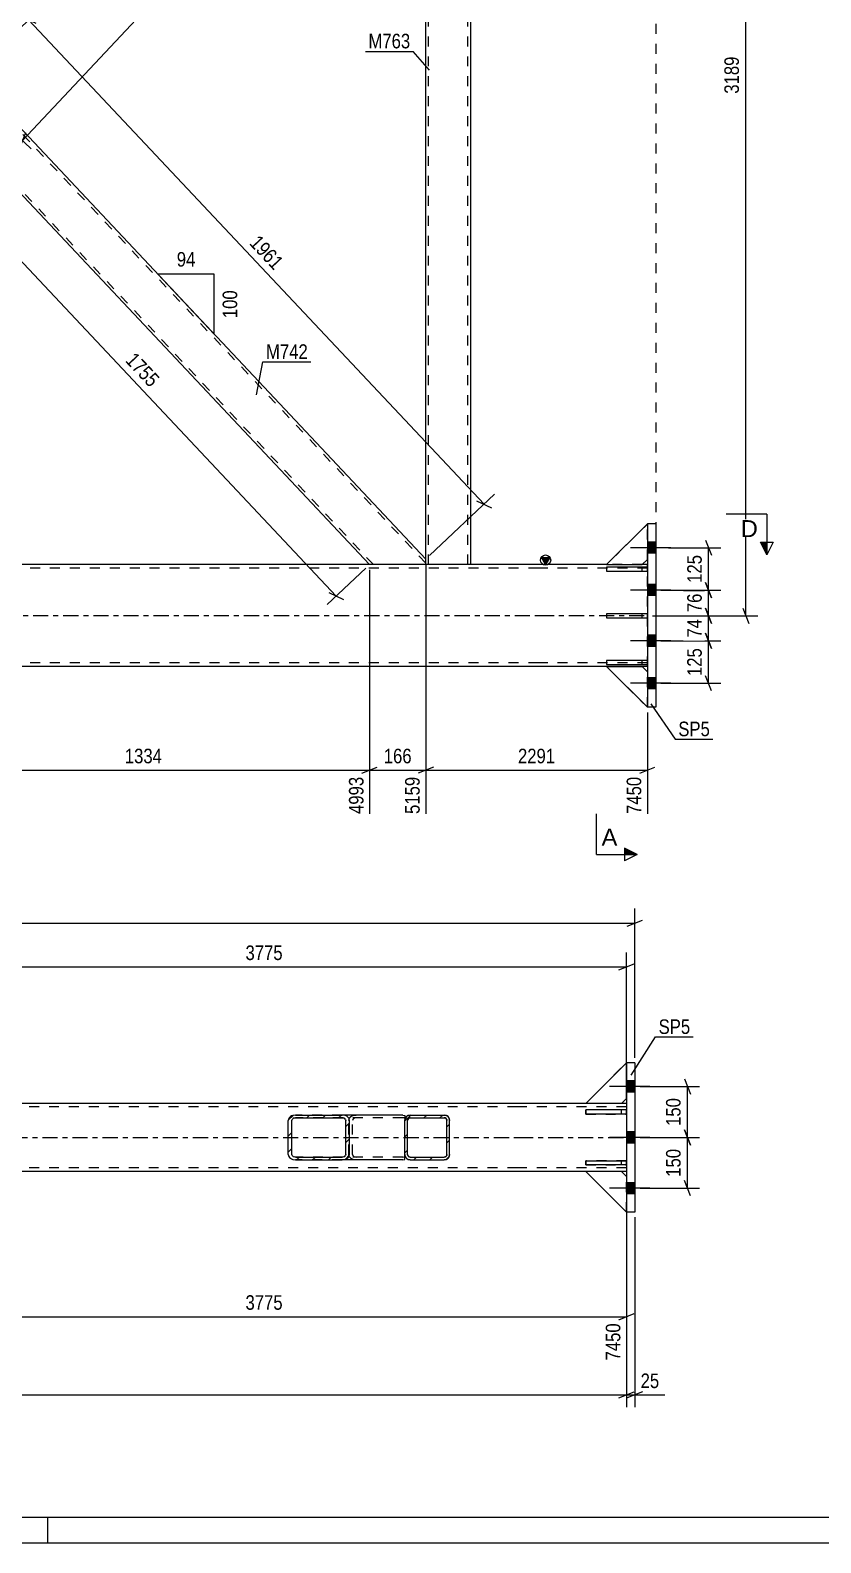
# Model space of a CAD drawing. Header units: millimetres. Extents: x 0 to 841, y 0 to 594.
# Drawn here: x 207.6 to 363, y 0 to 297.4 of the extents above; entities that cross this region are included whole.
import ezdxf

# ---------------------------------------------------------------- set-up
doc = ezdxf.new("R2010")
doc.units = ezdxf.units.MM
doc.linetypes.add('DXK_LINE_DOT2', pattern=[3.9198, 1.9599, -1.9599])
doc.linetypes.add('DXK_LINE_DOT3', pattern=[5.9187, 2.979, -0.9799, 0.9799, -0.9799])
doc.styles.add('Arial', font='ARIAL.TTF', dxfattribs={"height": 0.2})
doc.styles.add('Arial Narrow', font='ARIALN.TTF', dxfattribs={"height": 0.2})

# ---------------------------------------------------------------- blocks, each defined once
blk = doc.blocks.new('Unknown-761545199-1132')
at = {"color": 5, "linetype": 'Continuous'}
for p, q in [((5, 5), (836, 5)), ((211, 0), (211, 5)), ((0, 0), (841, 0))]:
    blk.add_line(p, q, dxfattribs=at)
blk = doc.blocks.new('Part-761545199-3580 - 3447')
at = {"color": 7, "linetype": 'DXK_LINE_DOT2'}
for p, q in [((285.35, 384.93), (294.15, 384.93)), ((285.35, 383.91), (285.35, 384.93)), ((285.89, 192.35), (285.89, 384.93)), ((293.62, 192.35), (293.62, 384.93)), ((285.35, 192.35), (285.35, 193.45)), ((294.15, 192.35), (285.35, 192.35))]:
    blk.add_line(p, q, dxfattribs=at)
at = {"color": 2, "linetype": 'Continuous'}
for p, q in [((285.35, 193.45), (285.35, 383.91)), ((294.15, 384.93), (294.15, 192.35))]:
    blk.add_line(p, q, dxfattribs=at)
blk = doc.blocks.new('Part-761545199-3518 - 3447')
at = {"linetype": 'Continuous'}
blk.add_hatch(color=2, dxfattribs=at).paths.add_polyline_path([(308.92, 192.35), (308.12, 193.75), (309.72, 193.75)])
at = {"color": 2, "linetype": 'Continuous'}
for p, q in [((308.92, 192.35), (308.12, 193.75)), ((308.12, 193.75), (309.72, 193.75)), ((309.72, 193.75), (308.92, 192.35)), ((51.58, 192.35), (50.59, 192.35)), ((71.92, 192.35), (58.58, 192.35)), ((307.49, 192.35), (72.02, 192.35)), ((320.92, 192.35), (307.59, 192.35)), ((328.92, 192.35), (327.92, 192.35)), ((71.92, 172.35), (50.59, 172.35)), ((178.92, 172.35), (72.02, 172.35)), ((307.49, 172.35), (200.59, 172.35)), ((328.92, 172.35), (307.59, 172.35))]:
    blk.add_line(p, q, dxfattribs=at)
at = {"color": 7, "linetype": 'DXK_LINE_DOT2'}
for p, q in [((50.59, 172.35), (50.59, 192.35)), ((71.92, 191.68), (50.59, 191.68)), ((58.58, 192.35), (51.58, 192.35)), ((307.49, 191.68), (72.02, 191.68)), ((328.92, 191.68), (307.59, 191.68)), ((327.92, 192.35), (320.92, 192.35)), ((328.92, 172.35), (328.92, 192.35)), ((71.92, 173.01), (50.59, 173.01)), ((307.49, 173.01), (72.02, 173.01)), ((328.92, 173.01), (307.59, 173.01)), ((200.59, 172.35), (178.92, 172.35))]:
    blk.add_line(p, q, dxfattribs=at)
at = {"color": 7, "linetype": 'DXK_LINE_DOT3'}
for p, q in [((50.59, 182.35), (71.92, 182.35)), ((72.02, 182.35), (307.49, 182.35)), ((307.59, 182.35), (328.92, 182.35))]:
    blk.add_line(p, q, dxfattribs=at)
at = {"color": 2, "linetype": 'Continuous'}
blk.add_circle((308.92, 193.25), 1, dxfattribs=at)
blk = doc.blocks.new('Bolt-761545199-3519 - 3447')
at = {"linetype": 'Continuous'}
for points in [[(328.92, 196.78), (328.92, 194.58), (330.59, 194.58), (330.59, 196.78)], [(328.92, 196.78), (328.92, 194.58), (330.59, 194.58), (330.59, 196.78)], [(328.92, 196.78), (328.92, 194.58), (330.59, 194.58), (330.59, 196.78)], [(328.92, 188.45), (328.92, 186.25), (330.59, 186.25), (330.59, 188.45)], [(328.92, 188.45), (328.92, 186.25), (330.59, 186.25), (330.59, 188.45)], [(328.92, 178.45), (328.92, 176.25), (330.59, 176.25), (330.59, 178.45)], [(328.92, 178.45), (328.92, 176.25), (330.59, 176.25), (330.59, 178.45)], [(328.92, 170.11), (328.92, 167.91), (330.59, 167.91), (330.59, 170.11)], [(328.92, 170.11), (328.92, 167.91), (330.59, 167.91), (330.59, 170.11)], [(328.92, 170.11), (328.92, 167.91), (330.59, 167.91), (330.59, 170.11)]]:
    blk.add_hatch(color=1, dxfattribs=at).paths.add_polyline_path(points)
at = {"color": 1, "linetype": 'Continuous'}
for p, q in [((330.59, 196.78), (328.92, 196.78)), ((330.59, 196.78), (328.92, 196.78)), ((330.59, 196.78), (328.92, 196.78)), ((333.52, 195.68), (325.59, 195.68)), ((333.52, 195.68), (325.59, 195.68)), ((333.52, 195.68), (325.59, 195.68)), ((330.59, 194.58), (328.92, 194.58)), ((330.59, 194.58), (328.92, 194.58)), ((330.59, 194.58), (328.92, 194.58)), ((330.59, 188.45), (328.92, 188.45)), ((330.59, 188.45), (328.92, 188.45)), ((333.52, 187.35), (325.59, 187.35)), ((333.52, 187.35), (325.59, 187.35)), ((330.59, 186.25), (328.92, 186.25)), ((330.59, 186.25), (328.92, 186.25)), ((333.52, 177.35), (325.59, 177.35)), ((333.52, 177.35), (325.59, 177.35)), ((330.59, 178.45), (328.92, 178.45)), ((330.59, 178.45), (328.92, 178.45)), ((330.59, 176.25), (328.92, 176.25)), ((330.59, 176.25), (328.92, 176.25)), ((330.59, 170.11), (328.92, 170.11)), ((330.59, 170.11), (328.92, 170.11)), ((330.59, 170.11), (328.92, 170.11)), ((333.52, 169.01), (325.59, 169.01)), ((333.52, 169.01), (325.59, 169.01)), ((333.52, 169.01), (325.59, 169.01)), ((330.59, 167.91), (328.92, 167.91)), ((330.59, 167.91), (328.92, 167.91)), ((330.59, 167.91), (328.92, 167.91))]:
    blk.add_line(p, q, dxfattribs=at)
blk = doc.blocks.new('Part-761545199-3462 - 3447')
at = {"color": 2, "linetype": 'Continuous'}
for p, q in [((328.92, 200.35), (320.92, 192.35)), ((327.92, 192.35), (328.92, 193.35)), ((320.92, 192.35), (327.92, 192.35))]:
    blk.add_line(p, q, dxfattribs=at)
at = {"color": 7, "linetype": 'DXK_LINE_DOT2'}
blk.add_line((328.92, 193.35), (328.92, 200.35), dxfattribs=at)
blk = doc.blocks.new('Part-761545199-3463 - 3447')
at = {"color": 2, "linetype": 'Continuous'}
for p, q in [((320.92, 172.3), (327.92, 172.3)), ((328.92, 164.3), (320.92, 172.3)), ((327.92, 172.3), (328.92, 171.3)), ((328.92, 164.3), (328.92, 164.35))]:
    blk.add_line(p, q, dxfattribs=at)
at = {"color": 7, "linetype": 'DXK_LINE_DOT2'}
blk.add_line((328.92, 164.35), (328.92, 171.3), dxfattribs=at)
blk = doc.blocks.new('Part-761545199-3464 - 3447')
at = {"color": 7, "linetype": 'DXK_LINE_DOT2'}
for p, q in [((320.92, 172.3), (327.92, 172.3)), ((328.92, 164.3), (320.92, 172.3)), ((327.92, 172.3), (328.92, 171.3)), ((328.92, 171.3), (328.92, 164.3))]:
    blk.add_line(p, q, dxfattribs=at)
blk = doc.blocks.new('Part-761545199-3465 - 3447')
at = {"color": 7, "linetype": 'DXK_LINE_DOT2'}
for p, q in [((328.92, 191.87), (320.92, 191.87)), ((320.92, 191.87), (320.92, 191.07)), ((320.92, 191.07), (328.92, 191.07)), ((327.92, 191.07), (327.92, 191.87)), ((328.92, 191.07), (328.92, 191.87))]:
    blk.add_line(p, q, dxfattribs=at)
blk = doc.blocks.new('Part-761545199-3466 - 3447')
at = {"color": 7, "linetype": 'DXK_LINE_DOT2'}
for p, q in [((328.92, 173.53), (320.92, 173.53)), ((320.92, 173.53), (320.92, 172.73)), ((320.92, 172.73), (328.92, 172.73)), ((327.92, 172.73), (327.92, 173.53)), ((328.92, 172.73), (328.92, 173.53))]:
    blk.add_line(p, q, dxfattribs=at)
blk = doc.blocks.new('Part-761545199-3467 - 3447')
at = {"color": 7, "linetype": 'DXK_LINE_DOT2'}
for p, q in [((328.92, 182.7), (320.92, 182.7)), ((320.92, 182.7), (320.92, 181.9)), ((320.92, 181.9), (328.92, 181.9)), ((327.92, 181.9), (327.92, 182.7)), ((328.92, 181.9), (328.92, 182.7))]:
    blk.add_line(p, q, dxfattribs=at)
blk = doc.blocks.new('Part-761545199-3468 - 3447')
at = {"color": 2, "linetype": 'Continuous'}
for p, q in [((328.92, 191.87), (320.92, 191.87)), ((320.92, 191.87), (320.92, 191.07)), ((320.92, 191.07), (328.92, 191.07)), ((328.92, 191.07), (328.92, 191.87))]:
    blk.add_line(p, q, dxfattribs=at)
at = {"color": 7, "linetype": 'DXK_LINE_DOT2'}
blk.add_line((327.92, 191.07), (327.92, 191.87), dxfattribs=at)
blk = doc.blocks.new('Part-761545199-3469 - 3447')
at = {"color": 2, "linetype": 'Continuous'}
for p, q in [((328.92, 173.53), (320.92, 173.53)), ((320.92, 173.53), (320.92, 172.73)), ((320.92, 172.73), (328.92, 172.73)), ((328.92, 172.73), (328.92, 173.53))]:
    blk.add_line(p, q, dxfattribs=at)
at = {"color": 7, "linetype": 'DXK_LINE_DOT2'}
blk.add_line((327.92, 172.73), (327.92, 173.53), dxfattribs=at)
blk = doc.blocks.new('Part-761545199-3470 - 3447')
at = {"color": 2, "linetype": 'Continuous'}
for p, q in [((328.92, 182.7), (320.92, 182.7)), ((320.92, 182.7), (320.92, 181.9)), ((320.92, 181.9), (328.92, 181.9)), ((328.92, 181.9), (328.92, 182.7))]:
    blk.add_line(p, q, dxfattribs=at)
at = {"color": 7, "linetype": 'DXK_LINE_DOT2'}
blk.add_line((327.92, 181.9), (327.92, 182.7), dxfattribs=at)
blk = doc.blocks.new('Part-761545199-3623 - 3447')
at = {"color": 7, "linetype": 'DXK_LINE_DOT2'}
for p, q in [((328.92, 200.3), (320.92, 192.35)), ((328.92, 193.35), (328.92, 200.3)), ((327.92, 192.35), (328.92, 193.35)), ((320.92, 192.35), (327.92, 192.35))]:
    blk.add_line(p, q, dxfattribs=at)
blk = doc.blocks.new('Part-761545199-3490 - 3447')
at = {"color": 2, "linetype": 'Continuous'}
for p, q in [((330.59, 200.35), (328.92, 200.35)), ((328.92, 200.35), (328.92, 164.35)), ((330.59, 200.35), (330.59, 164.35)), ((330.59, 164.35), (328.92, 164.35))]:
    blk.add_line(p, q, dxfattribs=at)
blk = doc.blocks.new('Part-761545199-3593 - 3447')
at = {"color": 2, "linetype": 'Continuous'}
for p, q in [((195.79, 288.68), (194.15, 286.94)), ((285.35, 193.45), (195.79, 288.68)), ((194.15, 279.14), (194.15, 286.94)), ((194.15, 277.58), (194.15, 279.14)), ((274.31, 192.35), (194.15, 277.58)), ((285.35, 192.35), (285.35, 193.45))]:
    blk.add_line(p, q, dxfattribs=at)
at = {"color": 7, "linetype": 'DXK_LINE_DOT2'}
for p, q in [((285.35, 192.67), (195.43, 288.29)), ((194.15, 277.7), (194.15, 279.14)), ((194.15, 278.36), (194.15, 278.54)), ((275.04, 192.35), (194.15, 278.36)), ((285.35, 192.35), (274.31, 192.35))]:
    blk.add_line(p, q, dxfattribs=at)
blk = doc.blocks.new('Part-761545199-3612 - 3447')
at = {"color": 2, "linetype": 'Continuous'}
for p, q in [((274.23, 384.93), (194.15, 299.78)), ((285.35, 383.91), (195.79, 288.68)), ((285.35, 384.93), (285.35, 384.87)), ((285.36, 384.93), (285.35, 384.75)), ((285.35, 384.87), (285.35, 383.91)), ((194.15, 288.49), (194.15, 299.78)), ((194.15, 286.94), (194.15, 288.49))]:
    blk.add_line(p, q, dxfattribs=at)
at = {"color": 7, "linetype": 'DXK_LINE_DOT2'}
for p, q in [((274.96, 384.93), (194.15, 299)), ((285.35, 384.69), (194.15, 287.72)), ((285.36, 384.93), (274.23, 384.93)), ((285.35, 384.87), (285.35, 384.93)), ((195.79, 288.68), (194.15, 286.94)), ((194.15, 287.06), (194.15, 288.49)), ((194.15, 287.72), (194.15, 287.77))]:
    blk.add_line(p, q, dxfattribs=at)
blk = doc.blocks.new('Part-761545199-5024 - 5012')
at = {"color": 2, "linetype": 'Continuous'}
for p, q in [((326.48, 94.37), (324.81, 94.37)), ((324.81, 94.37), (324.81, 65.04)), ((326.48, 94.37), (326.48, 65.04)), ((326.48, 65.04), (324.81, 65.04))]:
    blk.add_line(p, q, dxfattribs=at)
blk = doc.blocks.new('Part-761545199-5025 - 5012')
at = {"linetype": 'Continuous'}
h = blk.add_hatch(dxfattribs=at)
h.set_pattern_fill('', scale=0.7, style=0, pattern_type=0)
h.set_pattern_definition([(45, (269.4708, 75.3895), (-1.57154, 1.57154), [])])
h.paths.add_polyline_path([(268.91, 75.31), (269.47, 75.39), (269.95, 75.62), (270.26, 75.97), (270.37, 76.37), (270.37, 83.04), (270.26, 83.45), (269.95, 83.8), (269.47, 84.03), (268.91, 84.11), (259.76, 84.11), (259.2, 84.03), (258.72, 83.8), (258.41, 83.45), (258.29, 83.04), (258.29, 76.37), (258.41, 75.97), (258.72, 75.62), (259.2, 75.39), (259.76, 75.31)])
h.paths.add_polyline_path([(259.48, 75.88), (259.24, 76), (259.08, 76.17), (259.03, 76.37), (259.03, 83.04), (259.08, 83.25), (259.24, 83.42), (259.48, 83.53), (259.76, 83.57), (268.91, 83.57), (269.19, 83.53), (269.43, 83.42), (269.59, 83.25), (269.64, 83.04), (269.64, 76.37), (269.59, 76.17), (269.43, 76), (269.19, 75.88), (268.91, 75.84), (259.76, 75.84)])
at = {"color": 2, "linetype": 'Continuous'}
for p, q in [((258.41, 83.45), (258.29, 83.04)), ((259.76, 84.11), (259.2, 84.03)), ((259.48, 83.53), (259.76, 83.57)), ((259.76, 84.11), (268.91, 84.11)), ((259.76, 83.57), (268.91, 83.57)), ((280.82, 84.11), (268.91, 84.11)), ((269.47, 84.03), (268.91, 84.11)), ((268.91, 83.57), (269.19, 83.53)), ((270.37, 83.04), (270.26, 83.45)), ((280.82, 84.11), (281.24, 84.05)), ((281.24, 84.05), (281.24, 84.03)), ((281.24, 84.03), (281.24, 83.8)), ((281.24, 83.8), (281.24, 83.04)), ((258.29, 76.37), (258.29, 83.04)), ((259.03, 83.04), (259.08, 83.25)), ((259.03, 76.37), (259.03, 83.04)), ((269.59, 83.25), (269.64, 83.04)), ((269.64, 76.37), (269.64, 83.04)), ((270.37, 76.37), (270.37, 83.04)), ((258.29, 76.37), (258.41, 75.97)), ((259.08, 76.17), (259.03, 76.37)), ((259.2, 75.39), (259.76, 75.31)), ((259.76, 75.84), (259.48, 75.88)), ((259.76, 75.84), (268.91, 75.84)), ((259.76, 75.31), (268.91, 75.31)), ((269.19, 75.88), (268.91, 75.84)), ((268.91, 75.31), (269.47, 75.39)), ((280.82, 75.31), (268.91, 75.31)), ((269.64, 76.37), (269.59, 76.17)), ((270.26, 75.97), (270.37, 76.37)), ((280.82, 75.31), (281.24, 75.37)), ((281.24, 75.37), (281.24, 76.37))]:
    blk.add_line(p, q, dxfattribs=at)
at = {"color": 7, "linetype": 'DXK_LINE_DOT2'}
for p, q in [((268.91, 84.11), (259.76, 84.11)), ((280.82, 83.57), (259.76, 83.57)), ((270.2, 83.04), (270.31, 83.45)), ((271.1, 84.03), (271.66, 84.11)), ((271.66, 83.57), (271.38, 83.53)), ((281.1, 83.53), (280.82, 83.57)), ((281.24, 83.46), (281.1, 83.53)), ((281.24, 83.8), (281.24, 83.46)), ((281.24, 76.37), (281.24, 83.45)), ((270.2, 76.37), (270.2, 83.04)), ((270.99, 83.25), (270.93, 83.04)), ((270.93, 76.37), (270.93, 83.04)), ((280.82, 75.84), (259.76, 75.84)), ((268.91, 75.31), (259.76, 75.31)), ((270.31, 75.97), (270.2, 76.37)), ((270.93, 76.37), (270.99, 76.17)), ((271.66, 75.31), (271.1, 75.39)), ((271.38, 75.88), (271.66, 75.84)), ((280.82, 75.84), (281.1, 75.88)), ((281.1, 75.88), (281.24, 75.95))]:
    blk.add_line(p, q, dxfattribs=at)
at = {"color": 2, "linetype": 'Continuous'}
for centre, radius, start, end in [((259.53, 82.73), 1.34, 104.5547, 147.5896), ((259.65, 82.89), 0.668, 104.5547, 147.5896), ((269.02, 82.89), 0.668, 32.4104, 75.4453), ((269.13, 82.73), 1.34, 32.4104, 75.4453), ((259.53, 76.68), 1.34, 212.4104, 255.4453), ((259.65, 76.53), 0.668, 212.4104, 255.4453), ((269.02, 76.53), 0.668, 284.5547, 327.5896), ((269.13, 76.68), 1.34, 284.5547, 327.5896)]:
    blk.add_arc(centre, radius, start, end, dxfattribs=at)
at = {"color": 7, "linetype": 'DXK_LINE_DOT2'}
for centre, radius, start, end in [((271.44, 82.73), 1.34, 104.5547, 147.5896), ((271.55, 82.89), 0.668, 104.5547, 147.5896), ((271.44, 76.68), 1.34, 212.4104, 255.4453), ((271.55, 76.53), 0.668, 212.4104, 255.4453)]:
    blk.add_arc(centre, radius, start, end, dxfattribs=at)
blk = doc.blocks.new('Part-761545199-5120 - 5012')
at = {"color": 2, "linetype": 'Continuous'}
for p, q in [((316.81, 84.31), (316.81, 85.11)), ((324.81, 85.11), (316.81, 85.11)), ((324.81, 84.31), (316.81, 84.31))]:
    blk.add_line(p, q, dxfattribs=at)
at = {"color": 7, "linetype": 'DXK_LINE_DOT2'}
for p, q in [((323.81, 84.31), (323.81, 85.11)), ((324.81, 85.11), (324.81, 84.31))]:
    blk.add_line(p, q, dxfattribs=at)
blk = doc.blocks.new('Part-761545199-5037 - 5012')
at = {"color": 2, "linetype": 'Continuous'}
for p, q in [((324.81, 94.38), (316.81, 86.38)), ((324.81, 94.38), (324.81, 94.37)), ((323.81, 86.38), (316.81, 86.38)), ((324.81, 87.38), (323.81, 86.38))]:
    blk.add_line(p, q, dxfattribs=at)
at = {"color": 7, "linetype": 'DXK_LINE_DOT2'}
blk.add_line((324.81, 94.37), (324.81, 87.38), dxfattribs=at)
blk = doc.blocks.new('Part-761545199-5038 - 5012')
at = {"color": 7, "linetype": 'DXK_LINE_DOT2'}
for p, q in [((316.81, 86.38), (324.81, 94.38)), ((324.81, 94.38), (324.81, 87.38)), ((323.81, 86.38), (316.81, 86.38)), ((324.81, 87.38), (323.81, 86.38))]:
    blk.add_line(p, q, dxfattribs=at)
blk = doc.blocks.new('Part-761545199-5039 - 5012')
at = {"color": 7, "linetype": 'DXK_LINE_DOT2'}
for p, q in [((323.81, 73.04), (316.81, 73.04)), ((316.81, 73.04), (324.81, 65.04)), ((324.81, 72.04), (323.81, 73.04)), ((324.81, 65.04), (324.81, 72.04))]:
    blk.add_line(p, q, dxfattribs=at)
blk = doc.blocks.new('Part-761545199-5040 - 5012')
at = {"color": 2, "linetype": 'Continuous'}
for p, q in [((323.81, 73.04), (316.81, 73.04)), ((316.81, 73.04), (324.81, 65.04)), ((324.81, 72.04), (323.81, 73.04))]:
    blk.add_line(p, q, dxfattribs=at)
at = {"color": 7, "linetype": 'DXK_LINE_DOT2'}
blk.add_line((324.81, 72.04), (324.81, 65.04), dxfattribs=at)
blk = doc.blocks.new('Part-761545199-5041 - 5012')
at = {"color": 7, "linetype": 'DXK_LINE_DOT2'}
for p, q in [((323.81, 73.04), (316.81, 73.04)), ((316.81, 73.04), (324.81, 65.04)), ((324.81, 72.04), (323.81, 73.04)), ((324.81, 65.04), (324.81, 72.04))]:
    blk.add_line(p, q, dxfattribs=at)
blk = doc.blocks.new('Part-761545199-5046 - 5012')
at = {"color": 2, "linetype": 'Continuous'}
for p, q in [((316.81, 74.31), (316.81, 75.11)), ((316.81, 75.11), (324.81, 75.11)), ((324.81, 75.11), (324.81, 74.31)), ((324.81, 74.31), (316.81, 74.31))]:
    blk.add_line(p, q, dxfattribs=at)
at = {"color": 7, "linetype": 'DXK_LINE_DOT2'}
blk.add_line((323.81, 74.31), (323.81, 75.11), dxfattribs=at)
blk = doc.blocks.new('Part-761545199-5047 - 5012')
at = {"color": 7, "linetype": 'DXK_LINE_DOT2'}
for p, q in [((324.81, 75.11), (316.81, 75.11)), ((316.81, 75.11), (316.81, 74.31)), ((323.81, 74.31), (323.81, 75.11)), ((324.81, 74.31), (324.81, 75.11)), ((316.81, 74.31), (324.81, 74.31))]:
    blk.add_line(p, q, dxfattribs=at)
blk = doc.blocks.new('Part-761545199-5048 - 5012')
at = {"color": 7, "linetype": 'DXK_LINE_DOT2'}
for p, q in [((324.81, 85.11), (316.81, 85.11)), ((316.81, 85.11), (316.81, 84.31)), ((316.81, 84.31), (324.81, 84.31)), ((323.81, 84.31), (323.81, 85.11)), ((324.81, 84.31), (324.81, 85.11))]:
    blk.add_line(p, q, dxfattribs=at)
blk = doc.blocks.new('Part-761545199-5049 - 5012')
at = {"color": 7, "linetype": 'DXK_LINE_DOT2'}
for p, q in [((316.81, 86.38), (324.81, 94.38)), ((324.81, 94.38), (324.81, 87.38)), ((323.81, 86.38), (316.81, 86.38)), ((324.81, 87.38), (323.81, 86.38))]:
    blk.add_line(p, q, dxfattribs=at)
blk = doc.blocks.new('Part-761545199-5115 - 5012')
at = {"color": 2, "linetype": 'Continuous'}
for p, q in [((67.81, 86.37), (46.48, 86.37)), ((303.38, 86.37), (67.91, 86.37)), ((324.81, 86.37), (303.48, 86.37)), ((47.47, 73.04), (46.48, 73.04)), ((67.81, 73.04), (54.47, 73.04)), ((303.38, 73.04), (67.91, 73.04)), ((316.81, 73.04), (303.48, 73.04)), ((324.81, 73.04), (323.81, 73.04))]:
    blk.add_line(p, q, dxfattribs=at)
at = {"color": 7, "linetype": 'DXK_LINE_DOT2'}
for p, q in [((46.48, 86.37), (46.48, 73.04)), ((324.81, 86.37), (324.81, 73.04)), ((67.81, 85.71), (46.48, 85.71)), ((303.38, 85.71), (67.91, 85.71)), ((324.81, 85.71), (303.48, 85.71)), ((67.81, 73.71), (46.48, 73.71)), ((54.47, 73.04), (47.47, 73.04)), ((303.38, 73.71), (67.91, 73.71)), ((324.81, 73.71), (303.48, 73.71)), ((323.81, 73.04), (316.81, 73.04))]:
    blk.add_line(p, q, dxfattribs=at)
at = {"color": 7, "linetype": 'DXK_LINE_DOT3'}
for p, q in [((46.48, 79.71), (67.81, 79.71)), ((67.91, 79.71), (303.38, 79.71)), ((303.48, 79.71), (324.81, 79.71))]:
    blk.add_line(p, q, dxfattribs=at)
blk = doc.blocks.new('Part-761545199-5092 - 5012')
at = {"linetype": 'Continuous'}
h = blk.add_hatch(dxfattribs=at)
h.set_pattern_fill('', scale=0.7, style=0, pattern_type=0)
h.set_pattern_definition([(45, (289.3838, 75.3895), (-1.57154, 1.57154), [])])
h.paths.add_polyline_path([(288.98, 75.31), (289.38, 75.39), (289.73, 75.62), (289.96, 75.97), (290.04, 76.37), (290.04, 83.04), (289.96, 83.45), (289.73, 83.8), (289.38, 84.03), (288.98, 84.11), (282.31, 84.11), (281.9, 84.03), (281.55, 83.8), (281.32, 83.45), (281.24, 83.04), (281.24, 76.37), (281.32, 75.97), (281.55, 75.62), (281.9, 75.39), (282.31, 75.31)])
h.paths.add_polyline_path([(282.1, 75.88), (281.93, 76), (281.82, 76.17), (281.78, 76.37), (281.78, 83.04), (281.82, 83.25), (281.93, 83.42), (282.1, 83.53), (282.31, 83.57), (288.98, 83.57), (289.18, 83.53), (289.35, 83.42), (289.47, 83.25), (289.51, 83.04), (289.51, 76.37), (289.47, 76.17), (289.35, 76), (289.18, 75.88), (288.98, 75.84), (282.31, 75.84)])
at = {"color": 7, "linetype": 'DXK_LINE_DOT2'}
for p, q in [((281.24, 83.04), (281.32, 83.45)), ((281.9, 84.03), (282.31, 84.11)), ((282.31, 83.57), (282.1, 83.53)), ((282.31, 84.11), (288.98, 84.11)), ((282.31, 83.57), (288.98, 83.57)), ((288.98, 84.11), (289.38, 84.03)), ((289.18, 83.53), (288.98, 83.57)), ((289.96, 83.45), (290.04, 83.04)), ((281.24, 76.37), (281.24, 83.04)), ((281.82, 83.25), (281.78, 83.04)), ((281.78, 76.37), (281.78, 83.04)), ((289.51, 83.04), (289.47, 83.25)), ((289.51, 76.37), (289.51, 83.04)), ((290.04, 76.37), (290.04, 83.04)), ((281.32, 75.97), (281.24, 76.37)), ((281.78, 76.37), (281.82, 76.17)), ((282.31, 75.31), (281.9, 75.39)), ((282.1, 75.88), (282.31, 75.84)), ((282.31, 75.84), (288.98, 75.84)), ((282.31, 75.31), (288.98, 75.31)), ((288.98, 75.84), (289.18, 75.88)), ((289.38, 75.39), (288.98, 75.31)), ((289.47, 76.17), (289.51, 76.37)), ((290.04, 76.37), (289.96, 75.97))]:
    blk.add_line(p, q, dxfattribs=at)
at = {"color": 2, "linetype": 'Continuous'}
for p, q in [((281.32, 83.45), (281.24, 83.04)), ((282.31, 84.11), (281.9, 84.03)), ((282.1, 83.53), (282.31, 83.57)), ((282.31, 84.11), (288.98, 84.11)), ((282.31, 83.57), (288.98, 83.57)), ((289.38, 84.03), (288.98, 84.11)), ((288.98, 83.57), (289.18, 83.53)), ((290.04, 83.04), (289.96, 83.45)), ((281.24, 76.37), (281.24, 83.04)), ((281.78, 83.04), (281.82, 83.25)), ((281.78, 76.37), (281.78, 83.04)), ((289.47, 83.25), (289.51, 83.04)), ((289.51, 76.37), (289.51, 83.04)), ((290.04, 76.37), (290.04, 83.04)), ((281.24, 76.37), (281.32, 75.97)), ((281.82, 76.17), (281.78, 76.37)), ((281.9, 75.39), (282.31, 75.31)), ((282.31, 75.84), (282.1, 75.88)), ((282.31, 75.84), (288.98, 75.84)), ((282.31, 75.31), (288.98, 75.31)), ((289.18, 75.88), (288.98, 75.84)), ((288.98, 75.31), (289.38, 75.39)), ((289.51, 76.37), (289.47, 76.17)), ((289.96, 75.97), (290.04, 76.37))]:
    blk.add_line(p, q, dxfattribs=at)
at = {"color": 7, "linetype": 'DXK_LINE_DOT2'}
for centre, radius, start, end in [((282.31, 83.04), 1.07, 112.5, 157.5), ((282.31, 83.04), 0.533, 112.5, 157.5), ((288.98, 83.04), 0.533, 22.5, 67.5), ((288.98, 83.04), 1.07, 22.5, 67.5), ((282.31, 76.37), 1.07, 202.5, 247.5), ((282.31, 76.37), 0.533, 202.5, 247.5), ((288.98, 76.37), 0.533, 292.5, 337.5), ((288.98, 76.37), 1.07, 292.5, 337.5)]:
    blk.add_arc(centre, radius, start, end, dxfattribs=at)
at = {"color": 2, "linetype": 'Continuous'}
for centre, radius, start, end in [((282.31, 83.04), 1.07, 112.5, 157.5), ((282.31, 83.04), 0.533, 112.5, 157.5), ((288.98, 83.04), 0.533, 22.5, 67.5), ((288.98, 83.04), 1.07, 22.5, 67.5), ((282.31, 76.37), 1.07, 202.5, 247.5), ((282.31, 76.37), 0.533, 202.5, 247.5), ((288.98, 76.37), 0.533, 292.5, 337.5), ((288.98, 76.37), 1.07, 292.5, 337.5)]:
    blk.add_arc(centre, radius, start, end, dxfattribs=at)
blk = doc.blocks.new('Bolt-761545199-5116 - 5012')
at = {"linetype": 'Continuous'}
for points in [[(324.81, 90.81), (324.81, 88.61), (326.48, 88.61), (326.48, 90.81)], [(324.81, 90.81), (324.81, 88.61), (326.48, 88.61), (326.48, 90.81)], [(324.81, 90.81), (324.81, 88.61), (326.48, 88.61), (326.48, 90.81)], [(324.81, 90.81), (324.81, 88.61), (326.48, 88.61), (326.48, 90.81)], [(324.81, 80.81), (324.81, 78.61), (326.48, 78.61), (326.48, 80.81)], [(324.81, 80.81), (324.81, 78.61), (326.48, 78.61), (326.48, 80.81)], [(324.81, 70.81), (324.81, 68.61), (326.48, 68.61), (326.48, 70.81)], [(324.81, 70.81), (324.81, 68.61), (326.48, 68.61), (326.48, 70.81)], [(324.81, 70.81), (324.81, 68.61), (326.48, 68.61), (326.48, 70.81)], [(324.81, 70.81), (324.81, 68.61), (326.48, 68.61), (326.48, 70.81)]]:
    blk.add_hatch(color=1, dxfattribs=at).paths.add_polyline_path(points)
at = {"color": 1, "linetype": 'Continuous'}
for p, q in [((329.41, 89.71), (321.48, 89.71)), ((329.41, 89.71), (321.48, 89.71)), ((329.41, 89.71), (321.48, 89.71)), ((329.41, 89.71), (321.48, 89.71)), ((326.48, 90.81), (324.81, 90.81)), ((326.48, 90.81), (324.81, 90.81)), ((326.48, 90.81), (324.81, 90.81)), ((326.48, 90.81), (324.81, 90.81)), ((326.48, 88.61), (324.81, 88.61)), ((326.48, 88.61), (324.81, 88.61)), ((326.48, 88.61), (324.81, 88.61)), ((326.48, 88.61), (324.81, 88.61)), ((326.48, 80.81), (324.81, 80.81)), ((326.48, 80.81), (324.81, 80.81)), ((329.41, 79.71), (321.48, 79.71)), ((329.41, 79.71), (321.48, 79.71)), ((326.48, 78.61), (324.81, 78.61)), ((326.48, 78.61), (324.81, 78.61)), ((329.41, 69.71), (321.48, 69.71)), ((329.41, 69.71), (321.48, 69.71)), ((329.41, 69.71), (321.48, 69.71)), ((329.41, 69.71), (321.48, 69.71)), ((326.48, 70.81), (324.81, 70.81)), ((326.48, 70.81), (324.81, 70.81)), ((326.48, 70.81), (324.81, 70.81)), ((326.48, 70.81), (324.81, 70.81)), ((326.48, 68.61), (324.81, 68.61)), ((326.48, 68.61), (324.81, 68.61)), ((326.48, 68.61), (324.81, 68.61)), ((326.48, 68.61), (324.81, 68.61))]:
    blk.add_line(p, q, dxfattribs=at)
blk = doc.blocks.new('Line-761545199-4207 - 3447')
at = {"color": 1, "linetype": 'DXK_LINE_DOT2'}
blk.add_line((330.59, 384.93), (330.59, 200.35), dxfattribs=at)
blk = doc.blocks.new('StraightDimension-761545199-3797 - 3447')
at = {"color": 7, "linetype": 'Continuous'}
for p, q in [((340.37, 178.85), (341.57, 175.85)), ((331.58, 177.35), (343.37, 177.35)), ((340.97, 169.01), (340.97, 177.35)), ((341.57, 167.51), (340.37, 170.51)), ((331.59, 169.01), (343.37, 169.01))]:
    blk.add_line(p, q, dxfattribs=at)
at = {"color": 0}
blk.add_wipeout([(340.22, 176.52), (336.02, 176.52), (336.02, 169.84), (340.22, 169.84)], dxfattribs=at)
at = {"color": 3, "style": 'Arial Narrow'}
blk.add_text('125', height=2.863, rotation=90.0002, dxfattribs=at).set_placement((339.62, 170.44))
blk = doc.blocks.new('StraightDimension-761545199-3810 - 3447')
at = {"color": 7, "linetype": 'Continuous'}
for p, q in [((329.92, 182.3), (343.37, 182.3)), ((340.37, 183.8), (341.57, 180.8)), ((340.97, 177.35), (340.97, 182.3)), ((341.57, 175.85), (340.37, 178.85)), ((331.58, 177.35), (343.37, 177.35))]:
    blk.add_line(p, q, dxfattribs=at)
at = {"color": 0}
blk.add_wipeout([(340.22, 182.25), (336.02, 182.25), (336.02, 177.4), (340.22, 177.4)], dxfattribs=at)
at = {"color": 3, "style": 'Arial Narrow'}
blk.add_text('74', height=2.863, rotation=90.0002, dxfattribs=at).set_placement((339.62, 178))
blk = doc.blocks.new('StraightDimension-761545199-3821 - 3447')
at = {"color": 7, "linetype": 'Continuous'}
for p, q in [((340.37, 188.85), (341.57, 185.85)), ((331.58, 187.35), (343.37, 187.35)), ((340.97, 182.3), (340.97, 187.35)), ((329.92, 182.3), (343.37, 182.3)), ((341.57, 180.8), (340.37, 183.8))]:
    blk.add_line(p, q, dxfattribs=at)
at = {"color": 0}
blk.add_wipeout([(340.22, 187.25), (336.02, 187.25), (336.02, 182.4), (340.22, 182.4)], dxfattribs=at)
at = {"color": 3, "style": 'Arial Narrow'}
blk.add_text('76', height=2.863, rotation=90.0002, dxfattribs=at).set_placement((339.62, 183))
blk = doc.blocks.new('StraightDimension-761545199-3832 - 3447')
at = {"color": 7, "linetype": 'Continuous'}
for p, q in [((340.37, 197.18), (341.57, 194.18)), ((333.07, 195.68), (343.37, 195.68)), ((340.97, 187.35), (340.97, 195.68)), ((341.57, 185.85), (340.37, 188.85)), ((331.58, 187.35), (343.37, 187.35))]:
    blk.add_line(p, q, dxfattribs=at)
at = {"color": 0}
blk.add_wipeout([(340.22, 194.85), (336.02, 194.85), (336.02, 188.17), (340.22, 188.17)], dxfattribs=at)
at = {"color": 3, "style": 'Arial Narrow'}
blk.add_text('125', height=2.863, rotation=90.0002, dxfattribs=at).set_placement((339.62, 188.77))
blk = doc.blocks.new('StraightDimension-761545199-3898 - 3447')
at = {"color": 7, "linetype": 'Continuous'}
for p, q in [((348.88, 393.43), (347.68, 396.43)), ((329.92, 394.93), (350.68, 394.93)), ((348.28, 182.3), (348.28, 394.93)), ((329.92, 182.3), (350.68, 182.3)), ((347.68, 183.8), (348.88, 180.8))]:
    blk.add_line(p, q, dxfattribs=at)
at = {"color": 0}
blk.add_wipeout([(347.53, 292.87), (343.33, 292.87), (343.33, 284.36), (347.53, 284.36)], dxfattribs=at)
at = {"color": 3, "style": 'Arial Narrow'}
blk.add_text('3189', height=2.863, rotation=90.0002, dxfattribs=at).set_placement((346.93, 284.96))
blk = doc.blocks.new('StraightDimension-761545199-3915 - 3447')
at = {"color": 7, "linetype": 'Continuous'}
for p, q in [((193.42, 276.89), (185.83, 269.75)), ((189.04, 270.71), (186.11, 272.08)), ((187.58, 271.4), (267.73, 186.16)), ((273.58, 191.66), (265.99, 184.52)), ((266.27, 186.84), (269.2, 185.48))]:
    blk.add_line(p, q, dxfattribs=at)
at = {"color": 0}
blk.add_wipeout([(231.12, 226.19), (234.18, 229.07), (228.35, 235.27), (225.29, 232.39)], dxfattribs=at)
at = {"color": 3, "style": 'Arial Narrow'}
blk.add_text('1755', height=2.863, rotation=-46.7591, dxfattribs=at).set_placement((226.13, 232.37))
blk = doc.blocks.new('StraightDimension-761545199-3957 - 3447')
at = {"color": 7, "linetype": 'Continuous'}
for p, q in [((196.52, 289.37), (209.33, 301.42)), ((208.72, 298.78), (205.79, 300.15)), ((207.26, 299.46), (296.82, 204.23)), ((286.08, 194.13), (298.89, 206.18)), ((295.35, 204.91), (298.28, 203.55))]:
    blk.add_line(p, q, dxfattribs=at)
at = {"color": 0}
blk.add_wipeout([(255.5, 249.26), (258.56, 252.14), (252.73, 258.34), (249.67, 255.46)], dxfattribs=at)
at = {"color": 3, "style": 'Arial Narrow'}
blk.add_text('1961', height=2.863, rotation=-46.7591, dxfattribs=at).set_placement((250.52, 255.44))
blk = doc.blocks.new('StraightDimension-761545199-3975 - 3447')
at = {"color": 7, "linetype": 'Continuous'}
for p, q in [((286.08, 383.23), (298.97, 371.11)), ((206.02, 275.78), (297.22, 372.75)), ((296.63, 371.25), (297.81, 374.26)), ((194.88, 286.25), (207.77, 274.13)), ((206.61, 277.28), (205.43, 274.27))]:
    blk.add_line(p, q, dxfattribs=at)
at = {"color": 0}
blk.add_wipeout([(253.99, 327.88), (250.93, 330.76), (245.1, 324.55), (248.16, 321.68)], dxfattribs=at)
at = {"color": 3, "style": 'Arial Narrow'}
blk.add_text('1997', height=2.863, rotation=46.7591, dxfattribs=at).set_placement((248.13, 322.52))
blk = doc.blocks.new('AngleDimension-761545199-8744 - 3447')
at = {"color": 7, "linetype": 'Continuous'}
for p, q in [((236.32, 245.58), (232.67, 249.46)), ((243.77, 249.46), (232.67, 249.46)), ((243.77, 237.66), (232.67, 249.46)), ((243.77, 237.66), (243.77, 249.46))]:
    blk.add_line(p, q, dxfattribs=at)
at = {"color": 0}
for points in [[(240.65, 250.36), (240.65, 254.56), (235.79, 254.56), (235.79, 250.36)], [(248.87, 246.91), (244.67, 246.91), (244.67, 240.22), (248.87, 240.22)]]:
    blk.add_wipeout(points, dxfattribs=at)
at = {"color": 3, "style": 'Arial Narrow'}
blk.add_text('94', height=2.863, dxfattribs=at).set_placement((236.39, 250.96))
blk.add_text('100', height=2.863, rotation=90.0002, dxfattribs=at).set_placement((248.27, 240.82))
blk = doc.blocks.new('StraightDimension-761545199-8777 - 3447')
at = {"color": 7, "linetype": 'Continuous'}
for p, q in [((285.35, 192.45), (285.35, 143.32)), ((328.92, 163.3), (328.92, 143.32)), ((286.85, 152.53), (283.85, 151.33)), ((285.35, 151.93), (328.92, 151.93)), ((327.42, 151.33), (330.42, 152.53))]:
    blk.add_line(p, q, dxfattribs=at)
at = {"color": 0}
blk.add_wipeout([(311.39, 152.68), (311.39, 156.88), (302.88, 156.88), (302.88, 152.68)], dxfattribs=at)
at = {"color": 0, "linetype": 'Continuous'}
blk.add_wipeout([(328.32, 151.23), (324.12, 151.23), (324.12, 142.72), (328.32, 142.72)], dxfattribs=at)
at = {"color": 3, "style": 'Arial Narrow'}
blk.add_text('2291', height=2.863, dxfattribs=at).set_placement((303.48, 153.28))
at = {"color": 3, "linetype": 'Continuous', "style": 'Arial Narrow'}
blk.add_text('7450', height=2.863, rotation=90.0002, dxfattribs=at).set_placement((327.72, 143.32))
blk = doc.blocks.new('StraightDimension-761545199-8778 - 3447')
at = {"color": 7, "linetype": 'Continuous'}
for p, q in [((274.31, 191.35), (274.31, 143.32)), ((285.35, 192.45), (285.35, 143.32)), ((272.81, 151.33), (275.81, 152.53)), ((274.31, 151.93), (285.35, 151.93)), ((286.85, 152.53), (283.85, 151.33))]:
    blk.add_line(p, q, dxfattribs=at)
at = {"color": 0}
blk.add_wipeout([(283.17, 152.68), (283.17, 156.88), (276.49, 156.88), (276.49, 152.68)], dxfattribs=at)
at = {"color": 3, "style": 'Arial Narrow'}
blk.add_text('166', height=2.863, dxfattribs=at).set_placement((277.09, 153.28))
at = {"color": 0, "linetype": 'Continuous'}
blk.add_wipeout([(284.75, 151.23), (280.55, 151.23), (280.55, 142.72), (284.75, 142.72)], dxfattribs=at)
at = {"color": 3, "linetype": 'Continuous', "style": 'Arial Narrow'}
blk.add_text('5159', height=2.863, rotation=90.0002, dxfattribs=at).set_placement((284.15, 143.32))
blk = doc.blocks.new('StraightDimension-761545199-8779 - 3447')
at = {"color": 7, "linetype": 'Continuous'}
for p, q in [((185.35, 191.35), (185.35, 143.32)), ((274.31, 191.35), (274.31, 143.32)), ((186.85, 152.53), (183.85, 151.33)), ((185.35, 151.93), (274.31, 151.93)), ((272.81, 151.33), (275.81, 152.53))]:
    blk.add_line(p, q, dxfattribs=at)
at = {"color": 0}
blk.add_wipeout([(234.09, 152.68), (234.09, 156.88), (225.57, 156.88), (225.57, 152.68)], dxfattribs=at)
at = {"color": 0, "linetype": 'Continuous'}
blk.add_wipeout([(273.71, 151.23), (269.51, 151.23), (269.51, 142.72), (273.71, 142.72)], dxfattribs=at)
at = {"color": 3, "style": 'Arial Narrow'}
blk.add_text('1334', height=2.863, dxfattribs=at).set_placement((226.17, 153.28))
at = {"color": 3, "linetype": 'Continuous', "style": 'Arial Narrow'}
blk.add_text('4993', height=2.863, rotation=90.0002, dxfattribs=at).set_placement((273.11, 143.32))
blk = doc.blocks.new('StraightDimension-761545199-5265 - 5012')
at = {"color": 7, "linetype": 'Continuous'}
for p, q in [((336.21, 81.21), (337.41, 78.21)), ((327.48, 79.71), (339.21, 79.71)), ((336.81, 69.71), (336.81, 79.71)), ((327.48, 69.71), (339.21, 69.71)), ((337.41, 68.21), (336.21, 71.21))]:
    blk.add_line(p, q, dxfattribs=at)
at = {"color": 0}
blk.add_wipeout([(336.06, 78.05), (331.86, 78.05), (331.86, 71.37), (336.06, 71.37)], dxfattribs=at)
at = {"color": 3, "style": 'Arial Narrow'}
blk.add_text('150', height=2.863, rotation=90.0002, dxfattribs=at).set_placement((335.46, 71.97))
blk = doc.blocks.new('StraightDimension-761545199-5126 - 5012')
at = {"color": 7, "linetype": 'Continuous'}
for p, q in [((46.31, 122.46), (43.31, 121.26)), ((44.81, 95.37), (44.81, 124.71)), ((324.98, 121.26), (327.98, 122.46)), ((326.48, 95.37), (326.48, 124.71)), ((44.81, 121.86), (326.48, 121.86))]:
    blk.add_line(p, q, dxfattribs=at)
at = {"color": 0}
blk.add_wipeout([(189.9, 122.61), (189.9, 126.81), (181.39, 126.81), (181.39, 122.61)], dxfattribs=at)
at = {"color": 3, "style": 'Arial Narrow'}
blk.add_text('7500', height=2.863, dxfattribs=at).set_placement((181.99, 123.21))
blk = doc.blocks.new('StraightDimension-761545199-5226 - 5012')
at = {"color": 7, "linetype": 'Continuous'}
for p, q in [((324.81, 64.04), (324.81, 26.67)), ((326.48, 64.04), (326.48, 26.67)), ((323.31, 28.47), (326.31, 29.67)), ((324.81, 29.07), (326.48, 29.07)), ((327.98, 29.67), (324.98, 28.47))]:
    blk.add_line(p, q, dxfattribs=at)
at = {"color": 0}
blk.add_wipeout([(331.86, 29.82), (331.86, 34.02), (327, 34.02), (327, 29.82)], dxfattribs=at)
at = {"color": 7, "linetype": 'Continuous'}
blk.add_line((326.48, 29.07), (332.38, 29.07), dxfattribs=at)
blk.add_line((326.48, 29.07), (332.38, 29.07), dxfattribs=at)
at = {"color": 3, "style": 'Arial Narrow'}
blk.add_text('25', height=2.863, dxfattribs=at).set_placement((327.6, 30.42))
blk = doc.blocks.new('StraightDimension-761545199-5186 - 5012')
at = {"color": 7, "linetype": 'Continuous'}
for p, q in [((182.31, 97.88), (182.31, 116.09)), ((324.81, 87.38), (324.81, 116.09)), ((183.81, 113.84), (180.81, 112.64)), ((182.31, 113.24), (324.81, 113.24)), ((323.31, 112.64), (326.31, 113.84))]:
    blk.add_line(p, q, dxfattribs=at)
at = {"color": 0}
blk.add_wipeout([(257.82, 113.99), (257.82, 118.19), (249.3, 118.19), (249.3, 113.99)], dxfattribs=at)
at = {"color": 3, "style": 'Arial Narrow'}
blk.add_text('3775', height=2.863, dxfattribs=at).set_placement((249.9, 114.59))
blk = doc.blocks.new('StraightDimension-761545199-5169 - 5012')
at = {"color": 7, "linetype": 'Continuous'}
for p, q in [((324.81, 72.04), (324.81, 35.85)), ((182.31, 68.69), (182.31, 35.85)), ((183.81, 45.06), (180.81, 43.86)), ((323.31, 43.86), (326.31, 45.06)), ((182.31, 44.46), (324.81, 44.46))]:
    blk.add_line(p, q, dxfattribs=at)
at = {"color": 0}
blk.add_wipeout([(257.82, 45.21), (257.82, 49.41), (249.3, 49.41), (249.3, 45.21)], dxfattribs=at)
at = {"color": 0, "linetype": 'Continuous'}
blk.add_wipeout([(324.21, 43.76), (320.01, 43.76), (320.01, 35.25), (324.21, 35.25)], dxfattribs=at)
at = {"color": 3, "style": 'Arial Narrow'}
blk.add_text('3775', height=2.863, dxfattribs=at).set_placement((249.9, 45.81))
at = {"color": 3, "linetype": 'Continuous', "style": 'Arial Narrow'}
blk.add_text('7450', height=2.863, rotation=90.0002, dxfattribs=at).set_placement((323.61, 35.85))
blk = doc.blocks.new('StraightDimension-761545199-5274 - 5012')
at = {"color": 7, "linetype": 'Continuous'}
for p, q in [((327.48, 89.71), (339.21, 89.71)), ((336.21, 91.21), (337.41, 88.21)), ((336.81, 79.71), (336.81, 89.71)), ((337.41, 78.21), (336.21, 81.21)), ((327.48, 79.71), (339.21, 79.71))]:
    blk.add_line(p, q, dxfattribs=at)
at = {"color": 0}
blk.add_wipeout([(336.06, 88.05), (331.86, 88.05), (331.86, 81.37), (336.06, 81.37)], dxfattribs=at)
at = {"color": 3, "style": 'Arial Narrow'}
blk.add_text('150', height=2.863, rotation=90.0002, dxfattribs=at).set_placement((335.46, 81.97))
blk = doc.blocks.new('StraightDimension-761545199-5242 - 5012')
at = {"color": 7, "linetype": 'Continuous'}
for p, q in [((46.48, 64.04), (46.48, 26.67)), ((324.81, 64.04), (324.81, 26.67)), ((47.98, 29.67), (44.98, 28.47)), ((46.48, 29.07), (324.81, 29.07)), ((323.31, 28.47), (326.31, 29.67))]:
    blk.add_line(p, q, dxfattribs=at)
at = {"color": 0}
blk.add_wipeout([(189.9, 29.82), (189.9, 34.02), (181.39, 34.02), (181.39, 29.82)], dxfattribs=at)
at = {"color": 3, "style": 'Arial Narrow'}
blk.add_text('7450', height=2.863, dxfattribs=at).set_placement((181.99, 30.42))
blk = doc.blocks.new('Mark-761545199-3486 - 3447')
at = {"color": 0}
blk.add_wipeout([(341.22, 158.61), (341.22, 161.61), (335.01, 161.61), (335.01, 158.61)], dxfattribs=at)
blk.add_wipeout([(341.22, 158.61), (341.22, 161.61), (335.01, 161.61), (335.01, 158.61)], dxfattribs=at)
at = {"color": 30, "linetype": 'Continuous'}
for p, q in [((329.63, 165), (334.41, 158.01)), ((334.41, 158.01), (341.82, 158.01))]:
    blk.add_line(p, q, dxfattribs=at)
at = {"color": 3, "style": 'Arial Narrow'}
blk.add_text('SP5', height=2.863, dxfattribs=at).set_placement((335.01, 158.61))
blk = doc.blocks.new('Mark-761545199-3589 - 3447')
at = {"color": 0}
blk.add_wipeout([(262.16, 232.81), (262.16, 235.81), (253.94, 235.81), (253.94, 232.81)], dxfattribs=at)
blk.add_wipeout([(262.16, 232.81), (262.16, 235.81), (253.94, 235.81), (253.94, 232.81)], dxfattribs=at)
at = {"color": 30, "linetype": 'Continuous'}
for p, q in [((252.08, 225.72), (253.34, 232.21)), ((253.34, 232.21), (262.76, 232.21))]:
    blk.add_line(p, q, dxfattribs=at)
at = {"color": 3, "style": 'Arial Narrow'}
blk.add_text('M742', height=2.863, dxfattribs=at).set_placement((253.94, 232.81))
blk = doc.blocks.new('Mark-761545199-3576 - 3447')
at = {"color": 0}
blk.add_wipeout([(282.3, 293.88), (282.3, 296.88), (274.08, 296.88), (274.08, 293.88)], dxfattribs=at)
blk.add_wipeout([(282.3, 293.88), (282.3, 296.88), (274.08, 296.88), (274.08, 293.88)], dxfattribs=at)
at = {"color": 30, "linetype": 'Continuous'}
for p in [(273.48, 293.28), (286.09, 289.59)]:
    blk.add_line(p, (282.9, 293.28), dxfattribs=at)
at = {"color": 3, "style": 'Arial Narrow'}
blk.add_text('M763', height=2.863, dxfattribs=at).set_placement((274.08, 293.88))
blk = doc.blocks.new('SectionMark-761545199-4168 - 3447')
at = {"color": 6, "linetype": 'Continuous'}
for p, q in [((30.69, 202.26), (30.69, 194.26)), ((352.4, 202.26), (352.4, 194.26)), ((30.69, 194.26), (29.44, 196.76)), ((353.65, 196.76), (352.4, 194.26))]:
    blk.add_line(p, q, dxfattribs=at)
at = {"color": 0, "linetype": 'Continuous'}
for points in [[(35.81, 197.76), (35.81, 201.26), (32.44, 201.26), (32.44, 197.76)], [(350.65, 197.76), (350.65, 201.26), (347.28, 201.26), (347.28, 197.76)]]:
    blk.add_wipeout(points, dxfattribs=at)
at = {"linetype": 'Continuous'}
for points in [[(30.69, 196.76), (31.94, 196.76), (30.69, 194.26)], [(351.15, 196.76), (352.4, 196.76), (352.4, 194.26)]]:
    blk.add_hatch(color=6, dxfattribs=at).paths.add_polyline_path(points)
at = {"color": 6, "linetype": 'Continuous'}
for p, q in [((30.69, 202.26), (38.69, 202.26)), ((352.4, 202.26), (344.4, 202.26)), ((31.94, 196.76), (29.44, 196.76)), ((30.69, 194.26), (31.94, 196.76)), ((351.15, 196.76), (353.65, 196.76)), ((352.4, 194.26), (351.15, 196.76))]:
    blk.add_line(p, q, dxfattribs=at)
at = {"color": 3, "linetype": 'Continuous', "style": 'Arial'}
for p in [(32.44, 197.76), (347.28, 197.76)]:
    blk.add_text('D', height=3.34, dxfattribs=at).set_placement(p)
blk = doc.blocks.new('SectionMark-761545199-4174 - 3447')
at = {"color": 6, "linetype": 'Continuous'}
for p, q in [((318.92, 414.85), (326.92, 414.85)), ((324.42, 416.1), (326.92, 414.85)), ((318.92, 135.32), (326.92, 135.32)), ((326.92, 135.32), (324.42, 134.07))]:
    blk.add_line(p, q, dxfattribs=at)
at = {"color": 0, "linetype": 'Continuous'}
for points in [[(323.03, 409.6), (323.03, 413.1), (319.92, 413.1), (319.92, 409.6)], [(323.03, 137.07), (323.03, 140.57), (319.92, 140.57), (319.92, 137.07)]]:
    blk.add_wipeout(points, dxfattribs=at)
at = {"linetype": 'Continuous'}
for points in [[(324.42, 413.6), (324.42, 414.85), (326.92, 414.85)], [(324.42, 135.32), (324.42, 136.57), (326.92, 135.32)]]:
    blk.add_hatch(color=6, dxfattribs=at).paths.add_polyline_path(points)
at = {"color": 6, "linetype": 'Continuous'}
for p, q in [((318.92, 414.85), (318.92, 406.85)), ((324.42, 413.6), (324.42, 416.1)), ((326.92, 414.85), (324.42, 413.6)), ((318.92, 135.32), (318.92, 143.32)), ((326.92, 135.32), (324.42, 136.57)), ((324.42, 136.57), (324.42, 134.07))]:
    blk.add_line(p, q, dxfattribs=at)
at = {"color": 3, "linetype": 'Continuous', "style": 'Arial'}
for p in [(319.92, 409.6), (319.92, 137.07)]:
    blk.add_text('A', height=3.34, dxfattribs=at).set_placement(p)
blk = doc.blocks.new('Mark-761545199-5020 - 5012')
at = {"color": 0}
blk.add_wipeout([(337.36, 100.06), (337.36, 103.06), (331.14, 103.06), (331.14, 100.06)], dxfattribs=at)
blk.add_wipeout([(337.36, 100.06), (337.36, 103.06), (331.14, 103.06), (331.14, 100.06)], dxfattribs=at)
at = {"color": 30, "linetype": 'Continuous'}
for p, q in [((325.76, 91.96), (330.54, 99.46)), ((330.54, 99.46), (337.96, 99.46))]:
    blk.add_line(p, q, dxfattribs=at)
at = {"color": 3, "style": 'Arial Narrow'}
blk.add_text('SP5', height=2.863, dxfattribs=at).set_placement((331.14, 100.06))

msp = doc.modelspace()

# ---------------------------------------------------------------- block references
for name in ['Unknown-761545199-1132', 'Part-761545199-3612 - 3447', 'Part-761545199-3580 - 3447', 'Line-761545199-4207 - 3447', 'Part-761545199-3593 - 3447', 'Part-761545199-3462 - 3447', 'Part-761545199-3623 - 3447', 'Part-761545199-3490 - 3447', 'Bolt-761545199-3519 - 3447', 'Part-761545199-3518 - 3447', 'Part-761545199-3465 - 3447', 'Part-761545199-3468 - 3447', 'Part-761545199-3467 - 3447', 'Part-761545199-3470 - 3447', 'Part-761545199-3466 - 3447', 'Part-761545199-3469 - 3447', 'Part-761545199-3463 - 3447', 'Part-761545199-3464 - 3447', 'Part-761545199-5037 - 5012', 'Part-761545199-5038 - 5012', 'Part-761545199-5049 - 5012', 'Part-761545199-5024 - 5012', 'Bolt-761545199-5116 - 5012', 'Part-761545199-5115 - 5012', 'Part-761545199-5025 - 5012', 'Part-761545199-5092 - 5012', 'Part-761545199-5120 - 5012', 'Part-761545199-5048 - 5012', 'Part-761545199-5046 - 5012', 'Part-761545199-5047 - 5012', 'Part-761545199-5039 - 5012', 'Part-761545199-5040 - 5012', 'Part-761545199-5041 - 5012']:
    msp.add_blockref(name, (0, 0))

# ---------------------------------------------------------------- next in the draw order: block references
for name in ['StraightDimension-761545199-3915 - 3447', 'StraightDimension-761545199-3797 - 3447', 'StraightDimension-761545199-5126 - 5012', 'StraightDimension-761545199-5265 - 5012', 'StraightDimension-761545199-5226 - 5012']:
    msp.add_blockref(name, (0, 0))

# ---------------------------------------------------------------- next in the draw order: block references
for name in ['StraightDimension-761545199-3957 - 3447', 'StraightDimension-761545199-3810 - 3447', 'StraightDimension-761545199-5186 - 5012', 'StraightDimension-761545199-5169 - 5012']:
    msp.add_blockref(name, (0, 0))

# ---------------------------------------------------------------- next in the draw order: block references
for name in ['StraightDimension-761545199-3975 - 3447', 'AngleDimension-761545199-8744 - 3447', 'Mark-761545199-3589 - 3447', 'StraightDimension-761545199-3821 - 3447', 'StraightDimension-761545199-5274 - 5012', 'StraightDimension-761545199-5242 - 5012']:
    msp.add_blockref(name, (0, 0))

# ---------------------------------------------------------------- next in the draw order: block references
for name in ['Mark-761545199-3576 - 3447', 'StraightDimension-761545199-3832 - 3447', 'Mark-761545199-5020 - 5012']:
    msp.add_blockref(name, (0, 0))

# ---------------------------------------------------------------- next in the draw order: block references
msp.add_blockref('StraightDimension-761545199-3898 - 3447', (0, 0))

# ---------------------------------------------------------------- next in the draw order: block references
for name in ['SectionMark-761545199-4168 - 3447', 'StraightDimension-761545199-8777 - 3447']:
    msp.add_blockref(name, (0, 0))

# ---------------------------------------------------------------- next in the draw order: block references
for name in ['SectionMark-761545199-4174 - 3447', 'StraightDimension-761545199-8778 - 3447', 'Mark-761545199-3486 - 3447']:
    msp.add_blockref(name, (0, 0))

# ---------------------------------------------------------------- next in the draw order: block references
msp.add_blockref('StraightDimension-761545199-8779 - 3447', (0, 0))

doc.saveas('drawing.dxf')
